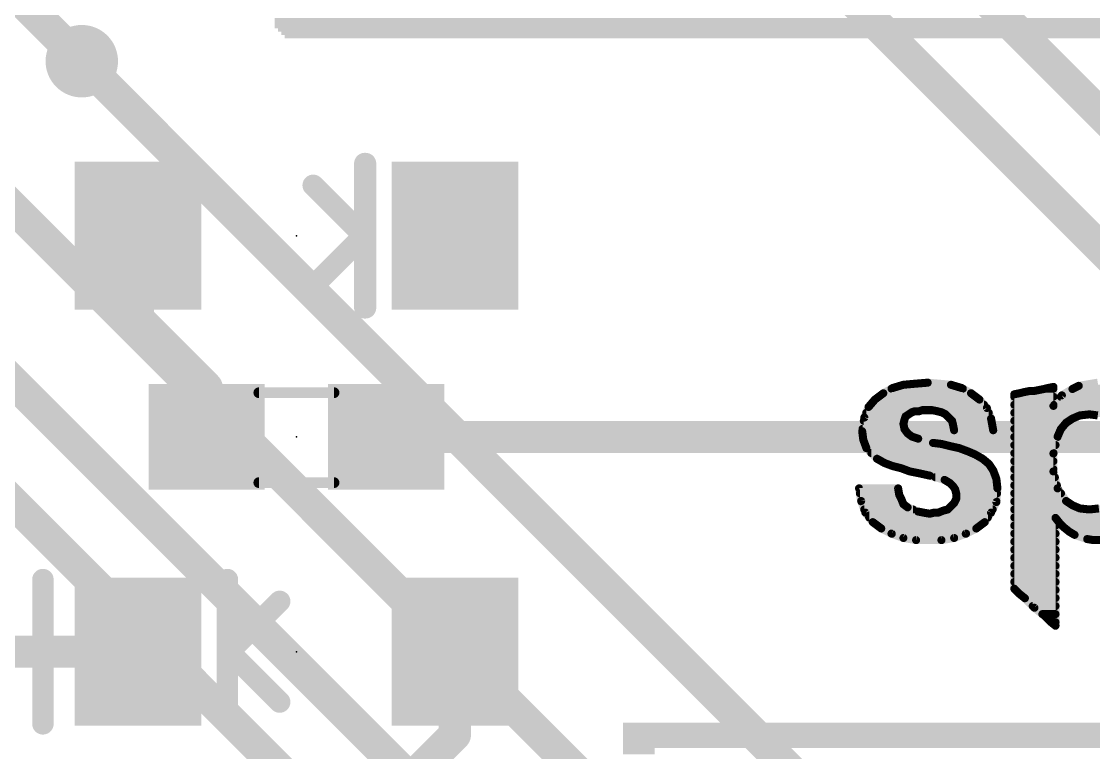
# Model space of a CAD drawing. Extents: x -25 to 82, y -36 to 56.
# Drawn here: x 25.34 to 35.49, y 35.88 to 42.79 of the extents above; entities that cross this region are included whole.
import ezdxf

# ---------------------------------------------------------------- set-up
doc = ezdxf.new("R2010")
doc.units = 0
for name, color, linetype in [('1', 12, 'CONTINUOUS'), ('16', 132, 'CONTINUOUS'), ('18', 110, 'CONTINUOUS'), ('21', 41, 'CONTINUOUS'), ('23', 53, 'CONTINUOUS'), ('51', 53, 'CONTINUOUS')]:
    doc.layers.add(name, color=color, linetype=linetype)

# ---------------------------------------------------------------- blocks, each defined once
blk = doc.blocks.new('RECT')
blk.add_solid([(-0.5, -0.5), (0.5, -0.5), (-0.5, 0.5), (0.5, 0.5)])
blk = doc.blocks.new('ROUNDV')
at = {"const_width": 0.5}
blk.add_lwpolyline([(0, -0.25, 1), (0, 0.25, 1), (0, -0.25)], format="xyb", dxfattribs=at)

msp = doc.modelspace()

# ---------------------------------------------------------------- linework, layer by layer
at = {"layer": '1', "const_width": 0.3048}
for points in [[(28.956, 47.244), (36.83, 39.37)], [(31.496, 45.974), (38.1, 39.37)], [(23.876, 44.45), (25.908, 42.418)], [(26.44, 40.767), (26.44, 39.981)], [(27.09, 39.331), (26.44, 39.981)], [(27.09, 38.862), (27.09, 39.331)], [(28.79, 38.862), (36.83, 38.862)], [(21.59, 36.83), (26.44, 36.83)], [(29.44, 36.83), (29.44, 36.044)], [(28.79, 35.394), (29.44, 36.044)]]:
    msp.add_lwpolyline(points, dxfattribs=at)
at = {"layer": '1', "const_width": 0.1524}
for points in [[(25.8541, 42.3641, 1), (25.9619, 42.4719)], [(26.5162, 40.767, 1), (26.3638, 40.767)], [(26.4939, 40.0349, 1), (26.3861, 39.9271)], [(26.3638, 39.981, 1), (26.5162, 39.981)], [(27.1662, 39.331, 1), (27.0138, 39.331)], [(27.0361, 39.2771, 1), (27.1439, 39.3849)], [(28.79, 38.9382, 1), (28.79, 38.7858)], [(27.0138, 38.862, 1), (27.1662, 38.862)], [(26.44, 36.7538, 1), (26.44, 36.9062)], [(29.5162, 36.83, 1), (29.3638, 36.83)], [(29.4939, 35.9901, 1), (29.3861, 36.0979)], [(29.3638, 36.044, 1), (29.5162, 36.044)]]:
    msp.add_lwpolyline(points, format="xyb", dxfattribs=at)
at = {"layer": '16', "const_width": 0.3048}
for points in [[(34.29, 34.036), (25.908, 42.418)], [(22.606, 42.037), (30.099, 34.544)], [(30.734, 35.56), (24.892, 41.402)], [(24.13, 39.37), (29.21, 34.29)]]:
    msp.add_lwpolyline(points, dxfattribs=at)
at = {"layer": '16', "const_width": 0.1524}
msp.add_lwpolyline([(25.9619, 42.4719, 1), (25.8541, 42.3641)], format="xyb", dxfattribs=at)
at = {"layer": '21'}
for points, const_width in [([(28.5874, 41.4495), (28.5874, 40.0845)], 0.2032), ([(33.586, 39.326), (33.686, 39.356)], 0.0762), ([(33.686, 39.356), (33.796, 39.366)], 0.0762), ([(33.796, 39.366), (33.916, 39.376)], 0.0762), ([(33.916, 39.376), (34.136, 39.356)], 0.0762), ([(34.136, 39.356), (34.236, 39.326)], 0.0762), ([(35.286, 39.316), (35.346, 39.346)], 0.0762), ([(35.346, 39.346), (35.526, 39.376)], 0.0762), ([(33.416, 39.216), (33.496, 39.276)], 0.0762), ([(33.452, 39.243), (34.37, 39.243)], 0.0762), ([(33.496, 39.276), (33.586, 39.326)], 0.0762), ([(33.5738, 39.3192), (34.2482, 39.3192)], 0.0762), ([(34.236, 39.326), (34.326, 39.276)], 0.0762), ([(34.326, 39.276), (34.406, 39.216)], 0.0762), ([(34.736, 39.266), (34.786, 39.276)], 0.0762), ([(34.736, 37.426), (34.736, 39.266)], 0.0762), ([(34.736, 39.243), (35.106, 39.243)], 0.0762), ([(34.786, 39.276), (34.826, 39.286)], 0.0762), ([(34.826, 39.286), (34.876, 39.296)], 0.0762), ([(34.876, 39.296), (34.916, 39.296)], 0.0762), ([(34.916, 39.296), (35.016, 39.316)], 0.0762), ([(35.016, 39.316), (35.056, 39.326)], 0.0762), ([(35.0288, 39.3192), (35.106, 39.3192)], 0.0762), ([(35.056, 39.326), (35.106, 39.336)], 0.0762), ([(35.106, 39.336), (35.106, 39.156)], 0.0762), ([(35.106, 39.156), (35.186, 39.256)], 0.0762), ([(35.1756, 39.243), (35.915, 39.243)], 0.0762), ([(35.186, 39.256), (35.286, 39.316)], 0.0762), ([(35.2924, 39.3192), (35.7817, 39.3192)], 0.0762), ([(33.316, 39.046), (33.356, 39.146)], 0.0762), ([(33.356, 39.146), (33.416, 39.216)], 0.0762), ([(33.3738, 39.1668), (34.449, 39.1668)], 0.0762), ([(34.406, 39.216), (34.476, 39.136)], 0.0762), ([(34.736, 39.1668), (35.106, 39.1668)], 0.0762), ([(35.1146, 39.1668), (35.9952, 39.1668)], 0.0762), ([(33.296, 38.916), (33.316, 39.046)], 0.0762), ([(33.3338, 39.0906), (33.7579, 39.0906)], 0.0762), ([(33.706, 39.056), (33.696, 39.026)], 0.0762), ([(33.766, 39.096), (33.706, 39.056)], 0.0762), ([(33.796, 39.106), (33.766, 39.096)], 0.0762), ([(33.836, 39.106), (33.796, 39.106)], 0.0762), ([(33.866, 39.116), (33.836, 39.106)], 0.0762), ([(33.956, 39.116), (33.866, 39.116)], 0.0762), ([(34.006, 39.106), (33.956, 39.116)], 0.0762), ([(34.046, 39.096), (34.006, 39.106)], 0.0762), ([(34.086, 39.076), (34.046, 39.096)], 0.0762), ([(34.0568, 39.0906), (34.4942, 39.0906)], 0.0762), ([(34.146, 39.016), (34.086, 39.076)], 0.0762), ([(34.476, 39.136), (34.516, 39.036)], 0.0762), ([(34.736, 39.0906), (36.0483, 39.0906)], 0.0762), ([(35.356, 39.066), (35.286, 39.036)], 0.0762), ([(35.446, 39.076), (35.356, 39.066)], 0.0762), ([(35.526, 39.066), (35.446, 39.076)], 0.0762), ([(33.2994, 38.9382), (33.6956, 38.9382)], 0.0762), ([(33.3111, 39.0144), (33.6931, 39.0144)], 0.0762), ([(33.696, 39.026), (33.686, 38.986)], 0.0762), ([(33.686, 38.986), (33.696, 38.936)], 0.0762), ([(33.696, 38.936), (33.726, 38.896)], 0.0762), ([(34.156, 38.976), (34.146, 39.016)], 0.0762), ([(34.1464, 39.0144), (34.5199, 39.0144)], 0.0762), ([(34.166, 38.926), (34.156, 38.976)], 0.0762), ([(34.1636, 38.9382), (34.5338, 38.9382)], 0.0762), ([(34.516, 39.036), (34.536, 38.926)], 0.0762), ([(34.736, 39.0144), (35.2536, 39.0144)], 0.0762), ([(34.736, 38.9382), (35.1778, 38.9382)], 0.0762), ([(35.176, 38.936), (35.146, 38.866)], 0.0762), ([(35.226, 38.996), (35.176, 38.936)], 0.0762), ([(35.286, 39.036), (35.226, 38.996)], 0.0762), ([(33.306, 38.836), (33.296, 38.916)], 0.0762), ([(33.3028, 38.862), (33.778, 38.862)], 0.0762), ([(33.336, 38.756), (33.306, 38.836)], 0.0762), ([(33.726, 38.896), (33.766, 38.866)], 0.0762), ([(33.766, 38.866), (33.826, 38.846)], 0.0762), ([(33.826, 38.846), (33.966, 38.806)], 0.0762), ([(34.536, 38.926), (34.166, 38.926)], 0.0762), ([(34.736, 38.862), (35.145, 38.862)], 0.0762), ([(35.146, 38.866), (35.106, 38.706)], 0.0762), ([(33.3248, 38.7858), (34.0868, 38.7858)], 0.0762), ([(33.436, 38.656), (33.336, 38.756)], 0.0762), ([(33.966, 38.806), (34.046, 38.796)], 0.0762), ([(34.046, 38.796), (34.126, 38.776)], 0.0762), ([(34.126, 38.776), (34.216, 38.756)], 0.0762), ([(34.216, 38.756), (34.296, 38.726)], 0.0762), ([(34.736, 38.7858), (35.126, 38.7858)], 0.0762), ([(33.3824, 38.7096), (34.3343, 38.7096)], 0.0762), ([(33.506, 38.616), (33.436, 38.656)], 0.0762), ([(33.4755, 38.6334), (34.4631, 38.6334)], 0.0762), ([(34.296, 38.726), (34.366, 38.696)], 0.0762), ([(34.366, 38.696), (34.436, 38.656)], 0.0762), ([(34.436, 38.656), (34.496, 38.606)], 0.0762), ([(34.736, 38.7096), (35.1069, 38.7096)], 0.0762), ([(34.736, 38.6334), (35.106, 38.6334)], 0.0762), ([(35.106, 38.706), (35.106, 38.536)], 0.0762), ([(33.586, 38.586), (33.506, 38.616)], 0.0762), ([(33.666, 38.566), (33.586, 38.586)], 0.0762), ([(33.746, 38.536), (33.666, 38.566)], 0.0762), ([(33.6895, 38.5572), (34.5285, 38.5572)], 0.0762), ([(33.846, 38.516), (33.746, 38.536)], 0.0762), ([(34.496, 38.606), (34.536, 38.546)], 0.0762), ([(34.536, 38.546), (34.566, 38.466)], 0.0762), ([(34.736, 38.5572), (35.106, 38.5572)], 0.0762), ([(35.106, 38.536), (35.146, 38.376)], 0.0762), ([(33.936, 38.496), (33.846, 38.516)], 0.0762), ([(34.076, 38.456), (33.936, 38.496)], 0.0762), ([(33.9885, 38.481), (34.5604, 38.481)], 0.0762), ([(34.126, 38.426), (34.076, 38.456)], 0.0762), ([(34.566, 38.466), (34.576, 38.376)], 0.0762), ([(34.736, 38.481), (35.1198, 38.481)], 0.0762), ([(33.286, 38.256), (33.266, 38.376)], 0.0762), ([(33.266, 38.376), (33.636, 38.376)], 0.0762), ([(33.2739, 38.3286), (33.6439, 38.3286)], 0.0762), ([(33.636, 38.376), (33.646, 38.316)], 0.0762), ([(34.156, 38.396), (34.126, 38.426)], 0.0762), ([(34.1472, 38.4048), (34.5728, 38.4048)], 0.0762), ([(34.176, 38.366), (34.156, 38.396)], 0.0762), ([(34.186, 38.326), (34.176, 38.366)], 0.0762), ([(34.1853, 38.3286), (34.5724, 38.3286)], 0.0762), ([(34.576, 38.376), (34.566, 38.246)], 0.0762), ([(34.736, 38.4048), (35.1388, 38.4048)], 0.0762), ([(34.736, 38.3286), (35.1776, 38.3286)], 0.0762), ([(35.146, 38.376), (35.226, 38.256)], 0.0762), ([(33.326, 38.146), (33.286, 38.256)], 0.0762), ([(33.2873, 38.2524), (33.6754, 38.2524)], 0.0762), ([(33.646, 38.316), (33.666, 38.276)], 0.0762), ([(33.666, 38.276), (33.686, 38.226)], 0.0762), ([(33.686, 38.226), (33.726, 38.196)], 0.0762), ([(34.106, 38.176), (34.166, 38.236)], 0.0762), ([(34.166, 38.236), (34.186, 38.276)], 0.0762), ([(34.1742, 38.2524), (34.5665, 38.2524)], 0.0762), ([(34.186, 38.276), (34.186, 38.326)], 0.0762), ([(34.566, 38.246), (34.516, 38.146)], 0.0762), ([(34.736, 38.2524), (35.2314, 38.2524)], 0.0762), ([(35.226, 38.256), (35.286, 38.216)], 0.0762), ([(33.315, 38.1762), (33.7755, 38.1762)], 0.0762), ([(33.396, 38.056), (33.326, 38.146)], 0.0762), ([(33.726, 38.196), (33.826, 38.156)], 0.0762), ([(33.826, 38.156), (33.876, 38.146)], 0.0762), ([(33.876, 38.146), (33.936, 38.136)], 0.0762), ([(33.936, 38.136), (33.976, 38.146)], 0.0762), ([(33.976, 38.146), (34.016, 38.146)], 0.0762), ([(34.016, 38.146), (34.066, 38.166)], 0.0762), ([(34.066, 38.166), (34.106, 38.176)], 0.0762), ([(34.1062, 38.1762), (34.5311, 38.1762)], 0.0762), ([(34.516, 38.146), (34.456, 38.056)], 0.0762), ([(34.736, 38.1762), (35.4442, 38.1762)], 0.0762), ([(35.286, 38.216), (35.356, 38.186)], 0.0762), ([(35.356, 38.186), (35.446, 38.176)], 0.0762), ([(35.446, 38.176), (35.536, 38.186)], 0.0762), ([(35.4478, 38.1762), (36.0607, 38.1762)], 0.0762), ([(33.3618, 38.1), (34.4853, 38.1)], 0.0762), ([(33.476, 37.996), (33.396, 38.056)], 0.0762), ([(33.4389, 38.0238), (34.4131, 38.0238)], 0.0762), ([(34.456, 38.056), (34.376, 37.996)], 0.0762), ([(34.736, 38.1), (36.01, 38.1)], 0.0762), ([(34.736, 38.0238), (35.126, 38.0238)], 0.0762), ([(35.166, 38.046), (35.126, 38.096)], 0.0762), ([(35.126, 38.096), (35.126, 37.076)], 0.0762), ([(35.206, 38.006), (35.166, 38.046)], 0.0762), ([(35.1882, 38.0238), (35.9338, 38.0238)], 0.0762), ([(33.576, 37.946), (33.476, 37.996)], 0.0762), ([(33.5728, 37.9476), (34.2792, 37.9476)], 0.0762), ([(33.686, 37.906), (33.576, 37.946)], 0.0762), ([(34.276, 37.946), (34.166, 37.906)], 0.0762), ([(34.376, 37.996), (34.276, 37.946)], 0.0762), ([(34.736, 37.9476), (35.126, 37.9476)], 0.0762), ([(35.256, 37.966), (35.206, 38.006)], 0.0762), ([(35.306, 37.936), (35.256, 37.966)], 0.0762), ([(35.2867, 37.9476), (35.8283, 37.9476)], 0.0762), ([(35.426, 37.896), (35.306, 37.936)], 0.0762), ([(33.806, 37.886), (33.686, 37.906)], 0.0762), ([(34.046, 37.886), (33.806, 37.886)], 0.0762), ([(34.166, 37.906), (34.046, 37.886)], 0.0762), ([(34.736, 37.8714), (35.126, 37.8714)], 0.0762), ([(35.486, 37.886), (35.426, 37.896)], 0.0762), ([(35.546, 37.886), (35.486, 37.886)], 0.0762), ([(34.736, 37.7952), (35.126, 37.7952)], 0.0762), ([(34.736, 37.719), (35.126, 37.719)], 0.0762), ([(34.736, 37.6428), (35.126, 37.6428)], 0.0762), ([(25.54, 36.1475), (25.54, 37.5125)], 0.2032), ([(34.736, 37.5666), (35.126, 37.5666)], 0.0762), ([(34.736, 37.4904), (35.126, 37.4904)], 0.0762), ([(34.786, 37.376), (34.736, 37.426)], 0.0762), ([(34.7478, 37.4142), (35.126, 37.4142)], 0.0762), ([(34.836, 37.336), (34.786, 37.376)], 0.0762), ([(34.8335, 37.338), (35.126, 37.338)], 0.0762), ([(34.926, 37.246), (34.836, 37.336)], 0.0762), ([(34.9102, 37.2618), (35.126, 37.2618)], 0.0762), ([(35.026, 37.166), (34.926, 37.246)], 0.0762), ([(35.0015, 37.1856), (35.126, 37.1856)], 0.0762), ([(35.076, 37.116), (35.026, 37.166)], 0.0762), ([(35.126, 37.076), (35.076, 37.116)], 0.0762), ([(35.0843, 37.1094), (35.126, 37.1094)], 0.0762)]:
    msp.add_lwpolyline(points, dxfattribs=dict(at, const_width=const_width))
for points, const_width in [([(28.6382, 41.4495, 1), (28.5366, 41.4495)], 0.1016), ([(28.5366, 40.0845, 1), (28.6382, 40.0845)], 0.1016), ([(33.6843, 39.375, 1), (33.6877, 39.337)], 0.0381), ([(33.6915, 39.3378, 1), (33.6805, 39.3742)], 0.0381), ([(33.7944, 39.385, 1), (33.7976, 39.347)], 0.0381), ([(33.7977, 39.347, 1), (33.7943, 39.385)], 0.0381), ([(33.9177, 39.395, 1), (33.9143, 39.357)], 0.0381), ([(33.9176, 39.357, 1), (33.9144, 39.395)], 0.0381), ([(34.1415, 39.3742, 1), (34.1305, 39.3378)], 0.0381), ([(34.1343, 39.337, 1), (34.1377, 39.375)], 0.0381), ([(35.3429, 39.3648, 1), (35.3491, 39.3272)], 0.0381), ([(35.3545, 39.329, 1), (35.3375, 39.363)], 0.0381), ([(33.452, 39.2621, 1), (33.452, 39.224)], 0.0381), ([(33.4867, 39.2927, 1), (33.5053, 39.2593)], 0.0381), ([(33.5074, 39.2608, 1), (33.4846, 39.2912)], 0.0381), ([(33.5738, 39.3383, 1), (33.5738, 39.3002)], 0.0381), ([(33.5805, 39.3442, 1), (33.5915, 39.3078)], 0.0381), ([(33.5953, 39.3093, 1), (33.5767, 39.3427)], 0.0381), ([(34.2453, 39.3427, 1), (34.2267, 39.3093)], 0.0381), ([(34.2305, 39.3078, 1), (34.2415, 39.3442)], 0.0381), ([(34.2482, 39.3002, 1), (34.2482, 39.3383)], 0.0381), ([(34.3374, 39.2912, 1), (34.3146, 39.2608)], 0.0381), ([(34.3167, 39.2593, 1), (34.3353, 39.2927)], 0.0381), ([(34.37, 39.224, 1), (34.37, 39.2621)], 0.0381), ([(34.7551, 39.266, 1), (34.717, 39.266)], 0.0381), ([(34.7323, 39.2847, 1), (34.7397, 39.2473)], 0.0381), ([(34.736, 39.2621, 1), (34.736, 39.224)], 0.0381), ([(34.7814, 39.2945, 1), (34.7906, 39.2575)], 0.0381), ([(34.7897, 39.2573, 1), (34.7823, 39.2947)], 0.0381), ([(34.8223, 39.3047, 1), (34.8297, 39.2673)], 0.0381), ([(34.8306, 39.2675, 1), (34.8214, 39.3045)], 0.0381), ([(34.876, 39.315, 1), (34.876, 39.2769)], 0.0381), ([(34.8797, 39.2773, 1), (34.8723, 39.3147)], 0.0381), ([(34.9123, 39.3147, 1), (34.9197, 39.2773)], 0.0381), ([(34.916, 39.2769, 1), (34.916, 39.315)], 0.0381), ([(35.0114, 39.3345, 1), (35.0206, 39.2975)], 0.0381), ([(35.0288, 39.3383, 1), (35.0288, 39.3002)], 0.0381), ([(35.0197, 39.2973, 1), (35.0123, 39.3347)], 0.0381), ([(35.0523, 39.3447, 1), (35.0597, 39.3073)], 0.0381), ([(35.0606, 39.3075, 1), (35.0514, 39.3445)], 0.0381), ([(35.1251, 39.336, 1), (35.087, 39.336)], 0.0381), ([(35.1097, 39.3173, 1), (35.1023, 39.3547)], 0.0381), ([(35.106, 39.3002, 1), (35.106, 39.3383)], 0.0381), ([(35.106, 39.224, 1), (35.106, 39.2621)], 0.0381), ([(35.1756, 39.2621, 1), (35.1756, 39.224)], 0.0381), ([(35.1762, 39.2723, 1), (35.1958, 39.2397)], 0.0381), ([(35.2009, 39.2441, 1), (35.1711, 39.2679)], 0.0381), ([(35.2775, 39.333, 1), (35.2945, 39.299)], 0.0381), ([(35.2924, 39.3383, 1), (35.2924, 39.3002)], 0.0381), ([(35.2958, 39.2997, 1), (35.2762, 39.3323)], 0.0381), ([(33.3415, 39.1584, 1), (33.3705, 39.1336)], 0.0381), ([(33.3737, 39.1389, 1), (33.3383, 39.1531)], 0.0381), ([(33.3738, 39.1859, 1), (33.3738, 39.1478)], 0.0381), ([(33.4046, 39.2312, 1), (33.4274, 39.2008)], 0.0381), ([(33.4305, 39.2036, 1), (33.4015, 39.2284)], 0.0381), ([(34.4203, 39.2285, 1), (34.3917, 39.2035)], 0.0381), ([(34.3946, 39.2008, 1), (34.4174, 39.2312)], 0.0381), ([(34.449, 39.1478, 1), (34.449, 39.1859)], 0.0381), ([(34.736, 39.1859, 1), (34.736, 39.1478)], 0.0381), ([(35.0911, 39.1679, 1), (35.1209, 39.1441)], 0.0381), ([(35.1146, 39.1859, 1), (35.1146, 39.1478)], 0.0381), ([(35.106, 39.1478, 1), (35.106, 39.1859)], 0.0381), ([(33.3348, 39.0431, 1), (33.2972, 39.0489)], 0.0381), ([(33.3338, 39.1097, 1), (33.3338, 39.0716)], 0.0381), ([(33.6954, 39.0719, 1), (33.7166, 39.0401)], 0.0381), ([(33.7241, 39.05, 1), (33.6879, 39.062)], 0.0381), ([(33.76, 39.1141, 1), (33.772, 39.0779)], 0.0381), ([(33.7766, 39.0801, 1), (33.7554, 39.1119)], 0.0381), ([(33.7579, 39.0716, 1), (33.7579, 39.1097)], 0.0381), ([(33.796, 39.1251, 1), (33.796, 39.087)], 0.0381), ([(33.802, 39.0879, 1), (33.79, 39.1241)], 0.0381), ([(33.83, 39.1241, 1), (33.842, 39.0879)], 0.0381), ([(33.836, 39.087, 1), (33.836, 39.1251)], 0.0381), ([(33.866, 39.135, 1), (33.866, 39.0969)], 0.0381), ([(33.872, 39.0979, 1), (33.86, 39.1341)], 0.0381), ([(33.9597, 39.1347, 1), (33.9523, 39.0973)], 0.0381), ([(33.956, 39.0969, 1), (33.956, 39.135)], 0.0381), ([(34.0106, 39.1245, 1), (34.0014, 39.0875)], 0.0381), ([(34.0023, 39.0873, 1), (34.0097, 39.1247)], 0.0381), ([(34.0545, 39.113, 1), (34.0375, 39.079)], 0.0381), ([(34.0568, 39.1097, 1), (34.0568, 39.0716)], 0.0381), ([(34.0414, 39.0775, 1), (34.0506, 39.1145)], 0.0381), ([(34.0995, 39.0895, 1), (34.0725, 39.0625)], 0.0381), ([(34.0775, 39.059, 1), (34.0945, 39.093)], 0.0381), ([(34.4937, 39.1431, 1), (34.4583, 39.1289)], 0.0381), ([(34.4617, 39.1235, 1), (34.4903, 39.1485)], 0.0381), ([(34.4942, 39.0716, 1), (34.4942, 39.1097)], 0.0381), ([(34.736, 39.1097, 1), (34.736, 39.0716)], 0.0381), ([(35.087, 39.156, 1), (35.1251, 39.156)], 0.0381), ([(35.3539, 39.0849, 1), (35.3581, 39.0471)], 0.0381), ([(35.3635, 39.0485, 1), (35.3485, 39.0835)], 0.0381), ([(35.4484, 39.0949, 1), (35.4436, 39.0571)], 0.0381), ([(35.4481, 39.0571, 1), (35.4439, 39.0949)], 0.0381), ([(33.2994, 38.9573, 1), (33.2994, 38.9192)], 0.0381), ([(33.3111, 39.0335, 1), (33.3111, 38.9954)], 0.0381), ([(33.2983, 39.0531, 1), (33.3337, 39.0389)], 0.0381), ([(33.7047, 38.9897, 1), (33.6673, 38.9823)], 0.0381), ([(33.6675, 38.9906, 1), (33.7045, 38.9814)], 0.0381), ([(33.6779, 39.032, 1), (33.7141, 39.02)], 0.0381), ([(33.7112, 38.9474, 1), (33.6808, 38.9246)], 0.0381), ([(33.7145, 39.0214, 1), (33.6775, 39.0306)], 0.0381), ([(33.6931, 38.9954, 1), (33.6931, 39.0335)], 0.0381), ([(33.6956, 38.9192, 1), (33.6956, 38.9573)], 0.0381), ([(34.1645, 39.0206, 1), (34.1275, 39.0114)], 0.0381), ([(34.1464, 39.0335, 1), (34.1464, 38.9954)], 0.0381), ([(34.1325, 39.0025, 1), (34.1595, 39.0295)], 0.0381), ([(34.1747, 38.9797, 1), (34.1373, 38.9723)], 0.0381), ([(34.1375, 38.9714, 1), (34.1745, 38.9806)], 0.0381), ([(34.1636, 38.9573, 1), (34.1636, 38.9192)], 0.0381), ([(34.5347, 39.0394, 1), (34.4973, 39.0326)], 0.0381), ([(34.4983, 39.0289, 1), (34.5337, 39.0431)], 0.0381), ([(34.5199, 38.9954, 1), (34.5199, 39.0335)], 0.0381), ([(34.5338, 38.9192, 1), (34.5338, 38.9573)], 0.0381), ([(34.736, 39.0335, 1), (34.736, 38.9954)], 0.0381), ([(34.736, 38.9573, 1), (34.736, 38.9192)], 0.0381), ([(35.1935, 38.9285, 1), (35.1585, 38.9435)], 0.0381), ([(35.1778, 38.9192, 1), (35.1778, 38.9573)], 0.0381), ([(35.2154, 39.0119, 1), (35.2366, 38.9801)], 0.0381), ([(35.2406, 38.9838, 1), (35.2114, 39.0082)], 0.0381), ([(35.2536, 38.9954, 1), (35.2536, 39.0335)], 0.0381), ([(35.2785, 39.0535, 1), (35.2935, 39.0185)], 0.0381), ([(35.2966, 39.0201, 1), (35.2754, 39.0519)], 0.0381), ([(33.3149, 38.9184, 1), (33.2771, 38.9136)], 0.0381), ([(33.2772, 38.9189, 1), (33.3148, 38.9131)], 0.0381), ([(33.3028, 38.8811, 1), (33.3028, 38.843)], 0.0381), ([(33.3238, 38.8427, 1), (33.2882, 38.8293)], 0.0381), ([(33.6773, 38.9323, 1), (33.7147, 38.9397)], 0.0381), ([(33.7374, 38.9112, 1), (33.7146, 38.8808)], 0.0381), ([(33.7108, 38.8846, 1), (33.7412, 38.9074)], 0.0381), ([(33.772, 38.8841, 1), (33.76, 38.8479)], 0.0381), ([(33.7546, 38.8508, 1), (33.7774, 38.8812)], 0.0381), ([(33.778, 38.843, 1), (33.778, 38.8811)], 0.0381), ([(33.8312, 38.8643, 1), (33.8208, 38.8277)], 0.0381), ([(33.82, 38.8279, 1), (33.832, 38.8641)], 0.0381), ([(34.166, 38.9451, 1), (34.166, 38.907)], 0.0381), ([(34.1473, 38.9223, 1), (34.1847, 38.9297)], 0.0381), ([(34.5173, 38.9226, 1), (34.5547, 38.9294)], 0.0381), ([(34.536, 38.907, 1), (34.536, 38.9451)], 0.0381), ([(34.736, 38.8811, 1), (34.736, 38.843)], 0.0381), ([(35.1285, 38.8735, 1), (35.1635, 38.8585)], 0.0381), ([(35.1645, 38.8614, 1), (35.1275, 38.8706)], 0.0381), ([(35.145, 38.843, 1), (35.145, 38.8811)], 0.0381), ([(35.1614, 38.9482, 1), (35.1906, 38.9238)], 0.0381), ([(33.2871, 38.8336, 1), (33.3249, 38.8384)], 0.0381), ([(33.3248, 38.8049, 1), (33.3248, 38.7668)], 0.0381), ([(33.3495, 38.7695, 1), (33.3225, 38.7425)], 0.0381), ([(33.3182, 38.7493, 1), (33.3538, 38.7627)], 0.0381), ([(33.9684, 38.8249, 1), (33.9636, 38.7871)], 0.0381), ([(33.9608, 38.7877, 1), (33.9712, 38.8243)], 0.0381), ([(34.0506, 38.8145, 1), (34.0414, 38.7775)], 0.0381), ([(34.0436, 38.7771, 1), (34.0484, 38.8149)], 0.0381), ([(34.0868, 38.7668, 1), (34.0868, 38.8049)], 0.0381), ([(34.1301, 38.7946, 1), (34.1219, 38.7574)], 0.0381), ([(34.1214, 38.7575, 1), (34.1306, 38.7945)], 0.0381), ([(34.2227, 38.7738, 1), (34.2093, 38.7382)], 0.0381), ([(34.2119, 38.7374, 1), (34.2201, 38.7746)], 0.0381), ([(34.736, 38.8049, 1), (34.736, 38.7668)], 0.0381), ([(35.126, 38.7668, 1), (35.126, 38.8049)], 0.0381), ([(33.3824, 38.7287, 1), (33.3824, 38.6906)], 0.0381), ([(33.4455, 38.6725, 1), (33.4265, 38.6395)], 0.0381), ([(33.4225, 38.6425, 1), (33.4495, 38.6695)], 0.0381), ([(33.4755, 38.6525, 1), (33.4755, 38.6144)], 0.0381), ([(34.3035, 38.7435, 1), (34.2885, 38.7085)], 0.0381), ([(34.2893, 38.7082, 1), (34.3027, 38.7438)], 0.0381), ([(34.3343, 38.6906, 1), (34.3343, 38.7287)], 0.0381), ([(34.3755, 38.7125, 1), (34.3565, 38.6795)], 0.0381), ([(34.3585, 38.6785, 1), (34.3735, 38.7135)], 0.0381), ([(34.4482, 38.6706, 1), (34.4238, 38.6414)], 0.0381), ([(34.4265, 38.6395, 1), (34.4455, 38.6725)], 0.0381), ([(34.4631, 38.6144, 1), (34.4631, 38.6525)], 0.0381), ([(34.736, 38.7287, 1), (34.736, 38.6906)], 0.0381), ([(34.736, 38.6525, 1), (34.736, 38.6144)], 0.0381), ([(35.0875, 38.7106, 1), (35.1245, 38.7014)], 0.0381), ([(35.1251, 38.706, 1), (35.087, 38.706)], 0.0381), ([(35.106, 38.6144, 1), (35.106, 38.6525)], 0.0381), ([(35.1069, 38.6906, 1), (35.1069, 38.7287)], 0.0381), ([(33.5127, 38.6338, 1), (33.4993, 38.5982)], 0.0381), ([(33.4965, 38.5995, 1), (33.5155, 38.6325)], 0.0381), ([(33.5906, 38.6045, 1), (33.5814, 38.5675)], 0.0381), ([(33.5793, 38.5682, 1), (33.5927, 38.6038)], 0.0381), ([(33.6727, 38.5838, 1), (33.6593, 38.5482)], 0.0381), ([(33.6614, 38.5475, 1), (33.6706, 38.5845)], 0.0381), ([(33.6895, 38.5763, 1), (33.6895, 38.5382)], 0.0381), ([(33.7497, 38.5547, 1), (33.7423, 38.5173)], 0.0381), ([(33.7393, 38.5182, 1), (33.7527, 38.5538)], 0.0381), ([(34.5119, 38.6166, 1), (34.4801, 38.5954)], 0.0381), ([(34.4838, 38.5914, 1), (34.5082, 38.6206)], 0.0381), ([(34.5538, 38.5527, 1), (34.5182, 38.5393)], 0.0381), ([(34.5201, 38.5354, 1), (34.5519, 38.5566)], 0.0381), ([(34.5285, 38.5382, 1), (34.5285, 38.5763)], 0.0381), ([(34.736, 38.5763, 1), (34.736, 38.5382)], 0.0381), ([(35.1245, 38.5406, 1), (35.0875, 38.5314)], 0.0381), ([(35.106, 38.5382, 1), (35.106, 38.5763)], 0.0381), ([(33.8501, 38.5346, 1), (33.8419, 38.4974)], 0.0381), ([(33.8423, 38.4973, 1), (33.8497, 38.5347)], 0.0381), ([(33.9412, 38.5143, 1), (33.9308, 38.4777)], 0.0381), ([(33.9319, 38.4774, 1), (33.9401, 38.5146)], 0.0381), ([(33.9885, 38.5001, 1), (33.9885, 38.462)], 0.0381), ([(34.0858, 38.4723, 1), (34.0662, 38.4397)], 0.0381), ([(34.0708, 38.4377, 1), (34.0812, 38.4743)], 0.0381), ([(34.5849, 38.4681, 1), (34.5471, 38.4639)], 0.0381), ([(34.5482, 38.4593, 1), (34.5838, 38.4727)], 0.0381), ([(34.5604, 38.462, 1), (34.5604, 38.5001)], 0.0381), ([(34.736, 38.5001, 1), (34.736, 38.462)], 0.0381), ([(35.087, 38.536, 1), (35.1251, 38.536)], 0.0381), ([(35.1198, 38.462, 1), (35.1198, 38.5001)], 0.0381), ([(33.2848, 38.3791, 1), (33.2472, 38.3729)], 0.0381), ([(33.266, 38.3951, 1), (33.266, 38.357)], 0.0381), ([(33.2739, 38.3477, 1), (33.2739, 38.3096)], 0.0381), ([(33.6548, 38.3791, 1), (33.6172, 38.3729)], 0.0381), ([(33.636, 38.357, 1), (33.636, 38.3951)], 0.0381), ([(33.6439, 38.3096, 1), (33.6439, 38.3477)], 0.0381), ([(34.1395, 38.4395, 1), (34.1125, 38.4125)], 0.0381), ([(34.1162, 38.4097, 1), (34.1358, 38.4423)], 0.0381), ([(34.1472, 38.4239, 1), (34.1472, 38.3858)], 0.0381), ([(34.1719, 38.4066, 1), (34.1401, 38.3854)], 0.0381), ([(34.1425, 38.3825, 1), (34.1695, 38.4095)], 0.0381), ([(34.1945, 38.3706, 1), (34.1575, 38.3614)], 0.0381), ([(34.1601, 38.3554, 1), (34.1919, 38.3766)], 0.0381), ([(34.1853, 38.3477, 1), (34.1853, 38.3096)], 0.0381), ([(34.595, 38.3745, 1), (34.557, 38.3775)], 0.0381), ([(34.5571, 38.3739, 1), (34.5949, 38.3781)], 0.0381), ([(34.5724, 38.3096, 1), (34.5724, 38.3477)], 0.0381), ([(34.5728, 38.3858, 1), (34.5728, 38.4239)], 0.0381), ([(34.736, 38.4239, 1), (34.736, 38.3858)], 0.0381), ([(34.736, 38.3477, 1), (34.736, 38.3096)], 0.0381), ([(35.1619, 38.3866, 1), (35.1301, 38.3654)], 0.0381), ([(35.1275, 38.3714, 1), (35.1645, 38.3806)], 0.0381), ([(35.1388, 38.3858, 1), (35.1388, 38.4239)], 0.0381), ([(35.1776, 38.3096, 1), (35.1776, 38.3477)], 0.0381), ([(33.3039, 38.2625, 1), (33.2681, 38.2495)], 0.0381), ([(33.2672, 38.2529, 1), (33.3048, 38.2591)], 0.0381), ([(33.2873, 38.2715, 1), (33.2873, 38.2334)], 0.0381), ([(33.663, 38.3245, 1), (33.629, 38.3075)], 0.0381), ([(33.6272, 38.3129, 1), (33.6648, 38.3191)], 0.0381), ([(33.6837, 38.2831, 1), (33.6483, 38.2689)], 0.0381), ([(33.649, 38.2675, 1), (33.683, 38.2845)], 0.0381), ([(33.6974, 38.2412, 1), (33.6746, 38.2108)], 0.0381), ([(33.6754, 38.2334, 1), (33.6754, 38.2715)], 0.0381), ([(34.149, 38.2445, 1), (34.183, 38.2275)], 0.0381), ([(34.1795, 38.2225, 1), (34.1525, 38.2495)], 0.0381), ([(34.1742, 38.2715, 1), (34.1742, 38.2334)], 0.0381), ([(34.205, 38.326, 1), (34.1669, 38.326)], 0.0381), ([(34.1669, 38.276, 1), (34.205, 38.276)], 0.0381), ([(34.1675, 38.3214, 1), (34.2045, 38.3306)], 0.0381), ([(34.203, 38.2675, 1), (34.169, 38.2845)], 0.0381), ([(34.547, 38.2475, 1), (34.585, 38.2445)], 0.0381), ([(34.583, 38.2375, 1), (34.549, 38.2545)], 0.0381), ([(34.5665, 38.2334, 1), (34.5665, 38.2715)], 0.0381), ([(34.736, 38.2715, 1), (34.736, 38.2334)], 0.0381), ([(35.2366, 38.2719, 1), (35.2154, 38.2401)], 0.0381), ([(35.2101, 38.2454, 1), (35.2419, 38.2666)], 0.0381), ([(35.2314, 38.2334, 1), (35.2314, 38.2715)], 0.0381), ([(33.315, 38.1953, 1), (33.315, 38.1572)], 0.0381), ([(33.341, 38.1577, 1), (33.311, 38.1343)], 0.0381), ([(33.3081, 38.1395, 1), (33.3439, 38.1525)], 0.0381), ([(33.6683, 38.2189, 1), (33.7037, 38.2331)], 0.0381), ([(33.7331, 38.2137, 1), (33.7189, 38.1783)], 0.0381), ([(33.7146, 38.1808, 1), (33.7374, 38.2112)], 0.0381), ([(33.7755, 38.1572, 1), (33.7755, 38.1953)], 0.0381), ([(33.8297, 38.1747, 1), (33.8223, 38.1373)], 0.0381), ([(33.8189, 38.1383, 1), (33.8331, 38.1737)], 0.0381), ([(33.8791, 38.1648, 1), (33.8729, 38.1272)], 0.0381), ([(33.8723, 38.1273, 1), (33.8797, 38.1647)], 0.0381), ([(33.9314, 38.1545, 1), (33.9406, 38.1175)], 0.0381), ([(33.9329, 38.1172, 1), (33.9391, 38.1548)], 0.0381), ([(33.976, 38.1651, 1), (33.976, 38.127)], 0.0381), ([(33.9806, 38.1275, 1), (33.9714, 38.1645)], 0.0381), ([(34.0089, 38.1637, 1), (34.0231, 38.1283)], 0.0381), ([(34.016, 38.127, 1), (34.016, 38.1651)], 0.0381), ([(34.0614, 38.1845, 1), (34.0706, 38.1475)], 0.0381), ([(34.0731, 38.1483, 1), (34.0589, 38.1837)], 0.0381), ([(34.0925, 38.1895, 1), (34.1195, 38.1625)], 0.0381), ([(34.1062, 38.1953, 1), (34.1062, 38.1572)], 0.0381), ([(34.1106, 38.1575, 1), (34.1014, 38.1945)], 0.0381), ([(34.499, 38.1545, 1), (34.533, 38.1375)], 0.0381), ([(34.5319, 38.1354, 1), (34.5001, 38.1566)], 0.0381), ([(34.5311, 38.1572, 1), (34.5311, 38.1953)], 0.0381), ([(34.736, 38.1953, 1), (34.736, 38.1572)], 0.0381), ([(35.2935, 38.2335, 1), (35.2785, 38.1985)], 0.0381), ([(35.2754, 38.2001, 1), (35.2966, 38.2319)], 0.0381), ([(35.3581, 38.2049, 1), (35.3539, 38.1671)], 0.0381), ([(35.3485, 38.1685, 1), (35.3635, 38.2035)], 0.0381), ([(35.4439, 38.1949, 1), (35.4481, 38.1571)], 0.0381), ([(35.4478, 38.1953, 1), (35.4478, 38.1572)], 0.0381), ([(35.4439, 38.1571, 1), (35.4481, 38.1949)], 0.0381), ([(35.4442, 38.1572, 1), (35.4442, 38.1953)], 0.0381), ([(33.3618, 38.1191, 1), (33.3618, 38.081)], 0.0381), ([(33.4074, 38.0712, 1), (33.3846, 38.0408)], 0.0381), ([(33.381, 38.0443, 1), (33.411, 38.0677)], 0.0381), ([(33.4389, 38.0429, 1), (33.4389, 38.0048)], 0.0381), ([(34.4131, 38.0048, 1), (34.4131, 38.0429)], 0.0381), ([(34.4401, 38.0666, 1), (34.4719, 38.0454)], 0.0381), ([(34.4674, 38.0408, 1), (34.4446, 38.0712)], 0.0381), ([(34.4853, 38.081, 1), (34.4853, 38.1191)], 0.0381), ([(34.736, 38.1191, 1), (34.736, 38.081)], 0.0381), ([(34.736, 38.0429, 1), (34.736, 38.0048)], 0.0381), ([(35.1409, 38.1079, 1), (35.1111, 38.0841)], 0.0381), ([(35.1451, 38.096, 1), (35.107, 38.096)], 0.0381), ([(35.126, 38.0048, 1), (35.126, 38.0429)], 0.0381), ([(35.1795, 38.0595, 1), (35.1525, 38.0325)], 0.0381), ([(35.1511, 38.0341, 1), (35.1809, 38.0579)], 0.0381), ([(35.1882, 38.0429, 1), (35.1882, 38.0048)], 0.0381), ([(33.4845, 38.013, 1), (33.4675, 37.979)], 0.0381), ([(33.4646, 37.9808, 1), (33.4874, 38.0112)], 0.0381), ([(33.5728, 37.9667, 1), (33.5728, 37.9286)], 0.0381), ([(33.5825, 37.9639, 1), (33.5695, 37.9281)], 0.0381), ([(33.5675, 37.929, 1), (33.5845, 37.963)], 0.0381), ([(34.2675, 37.963, 1), (34.2845, 37.929)], 0.0381), ([(34.2825, 37.9281, 1), (34.2695, 37.9639)], 0.0381), ([(34.2792, 37.9286, 1), (34.2792, 37.9667)], 0.0381), ([(34.3646, 38.0112, 1), (34.3874, 37.9808)], 0.0381), ([(34.3845, 37.979, 1), (34.3675, 38.013)], 0.0381), ([(34.736, 37.9667, 1), (34.736, 37.9286)], 0.0381), ([(35.126, 37.9286, 1), (35.126, 37.9667)], 0.0381), ([(35.2179, 38.0209, 1), (35.1941, 37.9911)], 0.0381), ([(35.1925, 37.9925, 1), (35.2195, 38.0195)], 0.0381), ([(35.2658, 37.9823, 1), (35.2462, 37.9497)], 0.0381), ([(35.2441, 37.9511, 1), (35.2679, 37.9809)], 0.0381), ([(35.2867, 37.9667, 1), (35.2867, 37.9286)], 0.0381), ([(35.312, 37.9541, 1), (35.3, 37.9179)], 0.0381), ([(35.2962, 37.9197, 1), (35.3158, 37.9523)], 0.0381), ([(33.6891, 37.9248, 1), (33.6829, 37.8872)], 0.0381), ([(33.6795, 37.8881, 1), (33.6925, 37.9239)], 0.0381), ([(33.806, 37.9051, 1), (33.806, 37.867)], 0.0381), ([(33.8029, 37.8672, 1), (33.8091, 37.9048)], 0.0381), ([(34.0429, 37.9048, 1), (34.0491, 37.8672)], 0.0381), ([(34.046, 37.867, 1), (34.046, 37.9051)], 0.0381), ([(34.1595, 37.9239, 1), (34.1725, 37.8881)], 0.0381), ([(34.1691, 37.8872, 1), (34.1629, 37.9248)], 0.0381), ([(34.736, 37.8905, 1), (34.736, 37.8524)], 0.0381), ([(35.126, 37.8524, 1), (35.126, 37.8905)], 0.0381), ([(35.4291, 37.9148, 1), (35.4229, 37.8772)], 0.0381), ([(35.42, 37.8779, 1), (35.432, 37.9141)], 0.0381), ([(35.486, 37.9051, 1), (35.486, 37.867)], 0.0381), ([(35.4829, 37.8672, 1), (35.4891, 37.9048)], 0.0381), ([(34.736, 37.8143, 1), (34.736, 37.7762)], 0.0381), ([(34.736, 37.7381, 1), (34.736, 37.7)], 0.0381), ([(35.126, 37.7762, 1), (35.126, 37.8143)], 0.0381), ([(35.126, 37.7, 1), (35.126, 37.7381)], 0.0381), ([(34.736, 37.6619, 1), (34.736, 37.6238)], 0.0381), ([(35.126, 37.6238, 1), (35.126, 37.6619)], 0.0381), ([(25.5908, 37.5125, 1), (25.4892, 37.5125)], 0.1016), ([(34.736, 37.5857, 1), (34.736, 37.5476)], 0.0381), ([(35.126, 37.5476, 1), (35.126, 37.5857)], 0.0381), ([(34.736, 37.5095, 1), (34.736, 37.4714)], 0.0381), ([(34.7495, 37.4395, 1), (34.7225, 37.4125)], 0.0381), ([(34.7478, 37.4333, 1), (34.7478, 37.3952)], 0.0381), ([(35.126, 37.4714, 1), (35.126, 37.5095)], 0.0381), ([(35.126, 37.3952, 1), (35.126, 37.4333)], 0.0381), ([(34.717, 37.426, 1), (34.7551, 37.426)], 0.0381), ([(34.7979, 37.3909, 1), (34.7741, 37.3611)], 0.0381), ([(34.7725, 37.3625, 1), (34.7995, 37.3895)], 0.0381), ([(34.8335, 37.3571, 1), (34.8335, 37.319)], 0.0381), ([(34.8495, 37.3495, 1), (34.8225, 37.3225)], 0.0381), ([(34.8241, 37.3211, 1), (34.8479, 37.3509)], 0.0381), ([(35.126, 37.319, 1), (35.126, 37.3571)], 0.0381), ([(34.9102, 37.2809, 1), (34.9102, 37.2428)], 0.0381), ([(34.9379, 37.2609, 1), (34.9141, 37.2311)], 0.0381), ([(34.9125, 37.2325, 1), (34.9395, 37.2595)], 0.0381), ([(35.126, 37.2428, 1), (35.126, 37.2809)], 0.0381), ([(35.0015, 37.2047, 1), (35.0015, 37.1666)], 0.0381), ([(35.0395, 37.1795, 1), (35.0125, 37.1525)], 0.0381), ([(35.0141, 37.1511, 1), (35.0379, 37.1809)], 0.0381), ([(35.0879, 37.1309, 1), (35.0641, 37.1011)], 0.0381), ([(35.0625, 37.1025, 1), (35.0895, 37.1295)], 0.0381), ([(35.0843, 37.1285, 1), (35.0843, 37.0904)], 0.0381), ([(35.126, 37.1666, 1), (35.126, 37.2047)], 0.0381), ([(35.126, 37.0904, 1), (35.126, 37.1285)], 0.0381), ([(35.107, 37.076, 1), (35.1451, 37.076)], 0.0381), ([(35.1141, 37.0611, 1), (35.1379, 37.0909)], 0.0381), ([(25.4892, 36.1475, 1), (25.5908, 36.1475)], 0.1016)]:
    msp.add_lwpolyline(points, format="xyb", dxfattribs=dict(at, const_width=const_width))
at = {"layer": '23'}
for p in [(27.94, 40.767), (27.94, 38.862), (27.94, 36.83)]:
    msp.add_point(p, dxfattribs=at)
at = {"layer": '51'}
for points, const_width in [([(28.5938, 41.4495), (28.5938, 40.0845)], 0.2032), ([(28.575, 40.767), (28.0988, 41.2433)], 0.2032), ([(28.575, 40.767), (28.0988, 40.2908)], 0.2032), ([(28.296, 39.281), (27.584, 39.281)], 0.1016), ([(28.296, 38.43), (27.584, 38.43)], 0.1016), ([(27.2863, 36.1475), (27.2863, 37.5125)], 0.2032), ([(27.305, 36.83), (27.7813, 37.3062)], 0.2032), ([(27.305, 36.83), (27.7813, 36.3538)], 0.2032)]:
    msp.add_lwpolyline(points, dxfattribs=dict(at, const_width=const_width))
for points, const_width in [([(28.6445, 41.4495, 1), (28.543, 41.4495)], 0.1016), ([(28.1347, 41.2792, 1), (28.0628, 41.2073)], 0.1016), ([(28.6109, 40.7311, 1), (28.5391, 40.8029)], 0.1016), ([(28.5391, 40.7311, 1), (28.6109, 40.8029)], 0.1016), ([(28.0628, 40.3267, 1), (28.1347, 40.2548)], 0.1016), ([(28.543, 40.0845, 1), (28.6445, 40.0845)], 0.1016), ([(27.584, 39.3064, 1), (27.584, 39.2556)], 0.0508), ([(28.296, 39.2556, 1), (28.296, 39.3064)], 0.0508), ([(27.584, 38.4554, 1), (27.584, 38.4046)], 0.0508), ([(28.296, 38.4046, 1), (28.296, 38.4554)], 0.0508), ([(27.3371, 37.5125, 1), (27.2355, 37.5125)], 0.1016), ([(27.8172, 37.2703, 1), (27.7453, 37.3422)], 0.1016), ([(27.3409, 36.8659, 1), (27.2691, 36.7941)], 0.1016), ([(27.2691, 36.8659, 1), (27.3409, 36.7941)], 0.1016), ([(27.7453, 36.3178, 1), (27.8172, 36.3897)], 0.1016), ([(27.2355, 36.1475, 1), (27.3371, 36.1475)], 0.1016)]:
    msp.add_lwpolyline(points, format="xyb", dxfattribs=dict(at, const_width=const_width))

# ---------------------------------------------------------------- block references
at = {"layer": '1', "xscale": 1.2, "yscale": 1.4}
for p in [(26.44, 40.767), (29.44, 40.767)]:
    msp.add_blockref('RECT', p, dxfattribs=at)
at = {"layer": '1', "xscale": 1.1, "rotation": 180}
for p in [(27.09, 38.862), (28.79, 38.862)]:
    msp.add_blockref('RECT', p, dxfattribs=at)
at = {"layer": '1', "xscale": 1.2, "yscale": 1.4, "rotation": 180}
for p in [(26.44, 36.83), (29.44, 36.83)]:
    msp.add_blockref('RECT', p, dxfattribs=at)
at = {"layer": '18', "xscale": 0.6858, "yscale": 0.6858}
msp.add_blockref('ROUNDV', (25.908, 42.418), dxfattribs=at)
msp.add_blockref('ROUNDV', (25.908, 42.418), dxfattribs=at)
at = {"layer": '21'}
for p, xscale, yscale in [((46.0248, 42.8102), 36.5811, 0.032), ((46.0248, 42.7782), 36.5811, 0.032), ((46.0248, 42.7463), 36.5811, 0.0318), ((46.0235, 42.7144), 36.5176, 0.032), ((46.0248, 42.6824), 36.4541, 0.032), ((46.0083, 42.6504), 36.3601, 0.032), ((43.18, 36.13), 24.3, 0.06), ((43.18, 36.07), 24.3, 0.06), ((43.18, 36.01), 24.3, 0.06), ((43.18, 35.95), 24.3, 0.06), ((31.18, 35.89), 0.3, 0.06)]:
    msp.add_blockref('RECT', p, dxfattribs=dict(at, xscale=xscale, yscale=yscale))
at = {"layer": '51', "xscale": 0.5001, "yscale": 0.95, "rotation": 180}
for p in [(27.3598, 38.8569), (28.5282, 38.8569)]:
    msp.add_blockref('RECT', p, dxfattribs=at)

doc.saveas('drawing.dxf')
